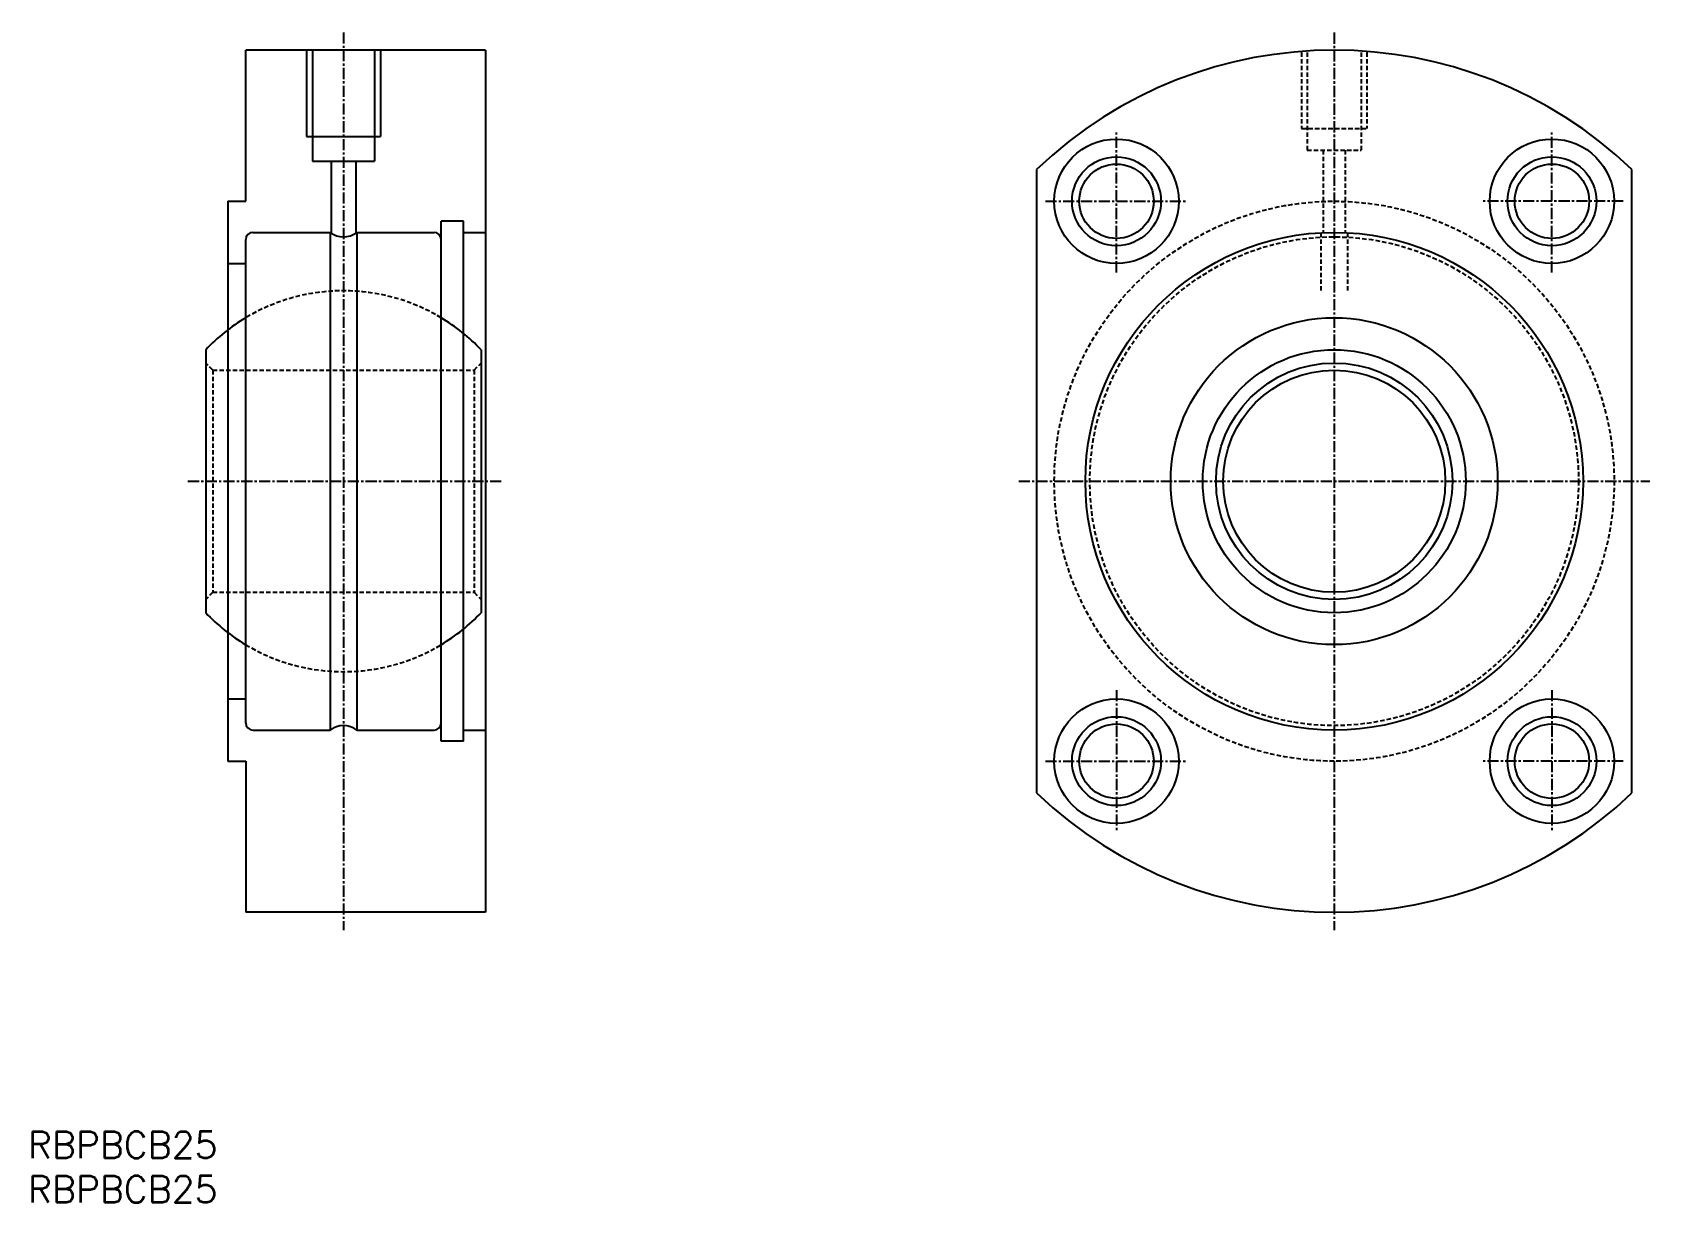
# Model space of a CAD drawing. Extents: x 57 to 239, y 32 to 164.
import ezdxf
from ezdxf.enums import TextEntityAlignment as Align

# ---------------------------------------------------------------- set-up
doc = ezdxf.new("R2010")
doc.units = 0
doc.linetypes.add('CENTER', pattern=[2, 1.25, -0.25, 0.25, -0.25])
doc.linetypes.add('DASHED', pattern=[0.75, 0.5, -0.25])
doc.layers.get('0').update_dxf_attribs({"linetype": 'CONTINUOUS'})
doc.layers.add('CENTER', color=1, linetype='CENTER')
doc.styles.get("Standard").update_dxf_attribs({"font": 'txt.shx', "bigfont": 'extfont.shx'})

msp = doc.modelspace()

# ---------------------------------------------------------------- linework, layer by layer
at = {"color": 7, "linetype": 'CONTINUOUS'}
for p, q in [((107.96, 161.67), (80.96, 161.67)), ((80.96, 144.67), (80.96, 161.67)), ((87.8, 161.67), (87.8, 151.95)), ((88.49, 161.67), (88.49, 149.17)), ((95.44, 161.67), (95.44, 149.17)), ((96.13, 161.67), (96.13, 151.95)), ((107.96, 161.67), (107.96, 64.67)), ((87.8, 151.95), (96.13, 151.95)), ((88.49, 149.17), (95.44, 149.17)), ((90.57, 149.17), (90.57, 141.09)), ((93.35, 149.17), (93.35, 141.09)), ((169.95, 148.24), (169.95, 78.1)), ((236.95, 78.1), (236.95, 148.24)), ((78.96, 144.67), (78.96, 81.67)), ((78.96, 144.67), (80.96, 144.67)), ((102.96, 83.92), (102.96, 142.42)), ((105.46, 142.42), (102.96, 142.42)), ((105.46, 83.92), (105.46, 142.42)), ((80.96, 85.97), (80.96, 140.37)), ((81.76, 141.17), (90.46, 141.17)), ((90.46, 141.17), (90.46, 85.17)), ((93.46, 141.17), (102.16, 141.17)), ((93.46, 141.17), (93.46, 85.17)), ((105.46, 141.17), (107.96, 141.17)), ((78.96, 137.67), (80.96, 137.67)), ((76.46, 127.97), (76.46, 98.37)), ((107.46, 127.97), (107.46, 98.37)), ((78.96, 88.67), (80.96, 88.67)), ((81.76, 85.17), (90.46, 85.17)), ((93.46, 85.17), (102.16, 85.17)), ((105.46, 83.92), (102.96, 83.92)), ((105.46, 85.17), (107.96, 85.17)), ((78.96, 81.67), (80.96, 81.67)), ((80.96, 81.67), (80.96, 64.67)), ((107.96, 64.67), (80.96, 64.67))]:
    msp.add_line(p, q, dxfattribs=at)
at = {"color": 3, "linetype": 'DASHED'}
for p, q in [((199.78, 161.42), (199.78, 152.86)), ((200.39, 161.42), (200.39, 150.42)), ((206.5, 161.42), (206.5, 150.42)), ((207.11, 161.42), (207.11, 152.86)), ((199.78, 152.86), (207.11, 152.86)), ((200.39, 150.42), (206.5, 150.42)), ((202.22, 150.42), (202.22, 141.15)), ((204.67, 150.42), (204.67, 141.15)), ((201.95, 141.13), (201.95, 134.6)), ((202.22, 140.65), (202.22, 140.64)), ((204.67, 140.65), (204.67, 140.64)), ((204.95, 141.13), (204.95, 134.6)), ((77.26, 125.67), (76.46, 126.47)), ((77.26, 125.67), (77.26, 100.67)), ((77.26, 125.67), (106.66, 125.67)), ((106.66, 125.67), (107.46, 126.47)), ((106.66, 125.67), (106.66, 100.67)), ((77.26, 100.67), (76.46, 99.87)), ((77.26, 100.67), (106.66, 100.67)), ((106.66, 100.67), (107.46, 99.87))]:
    msp.add_line(p, q, dxfattribs=at)
at = {"color": 7, "linetype": 'CONTINUOUS'}
for centre, radius in [((178.95, 144.67), 7), ((227.95, 144.67), 7), ((178.95, 144.67), 5), ((227.95, 144.67), 5), ((203.45, 113.17), 28), ((203.45, 113.17), 18.39), ((203.45, 113.17), 14.8), ((203.45, 113.17), 13.3), ((203.45, 113.17), 12.5), ((178.95, 81.67), 7), ((227.95, 81.67), 7), ((178.95, 81.67), 5), ((227.95, 81.67), 5)]:
    msp.add_circle(centre, radius, dxfattribs=at)
at = {"color": 3, "linetype": 'CONTINUOUS'}
for centre in [(178.95, 144.67), (227.95, 144.67), (178.95, 81.67), (227.95, 81.67)]:
    msp.add_circle(centre, 4.19, dxfattribs=at)
at = {"color": 3, "linetype": 'DASHED'}
for radius in [31.5, 27.5]:
    msp.add_circle((203.45, 113.17), radius, dxfattribs=at)
at = {"color": 7, "linetype": 'CONTINUOUS'}
for centre, radius, start, end in [((203.45, 113.17), 48.5, 46.3127, 133.6873), ((81.76, 140.37), 0.8, 90, 180), ((91.96, 143.17), 2.5, 233.1301, 306.8699), ((102.16, 140.37), 0.8, 0, 90), ((91.96, 113.17), 21.43, 120.8822, 136.3236), ((91.96, 113.17), 21.43, 43.6764, 59.1178), ((91.96, 113.17), 21.43, 223.6763, 239.1178), ((91.96, 113.17), 21.43, 300.8822, 316.3236), ((81.76, 85.97), 0.8, 180, 270), ((91.96, 83.17), 2.5, 53.1301, 126.8699), ((102.16, 85.97), 0.8, 270, 0), ((203.45, 113.17), 48.5, 226.3127, 313.6873)]:
    msp.add_arc(centre, radius, start, end, dxfattribs=at)
at = {"color": 3, "linetype": 'DASHED'}
for start, end in [(59.1178, 120.8822), (239.1178, 300.8822)]:
    msp.add_arc((91.96, 113.17), 21.43, start, end, dxfattribs=at)
at = {"layer": 'CENTER', "color": 1, "linetype": 'CENTER'}
for p, q in [((91.96, 163.67), (91.96, 62.67)), ((203.45, 163.64), (203.44, 139.99)), ((203.45, 163.67), (203.45, 62.67)), ((178.95, 136.67), (178.95, 152.67)), ((227.95, 136.67), (227.95, 152.67)), ((170.95, 144.67), (186.95, 144.67)), ((235.95, 144.67), (219.95, 144.67)), ((74.46, 113.17), (109.96, 113.17)), ((167.95, 113.17), (238.95, 113.17)), ((178.95, 89.67), (178.95, 73.67)), ((227.95, 89.67), (227.95, 73.67)), ((170.95, 81.67), (186.95, 81.67)), ((235.95, 81.67), (219.95, 81.67))]:
    msp.add_line(p, q, dxfattribs=at)

# ---------------------------------------------------------------- texts
at = {"color": 7, "linetype": 'CONTINUOUS'}
for p in [(56.44, 38.5), (56.44, 33.5)]:
    msp.add_text('RBPBCB25', height=3, dxfattribs=at).set_placement(p, align=Align.MIDDLE_LEFT)

doc.saveas('drawing.dxf')
